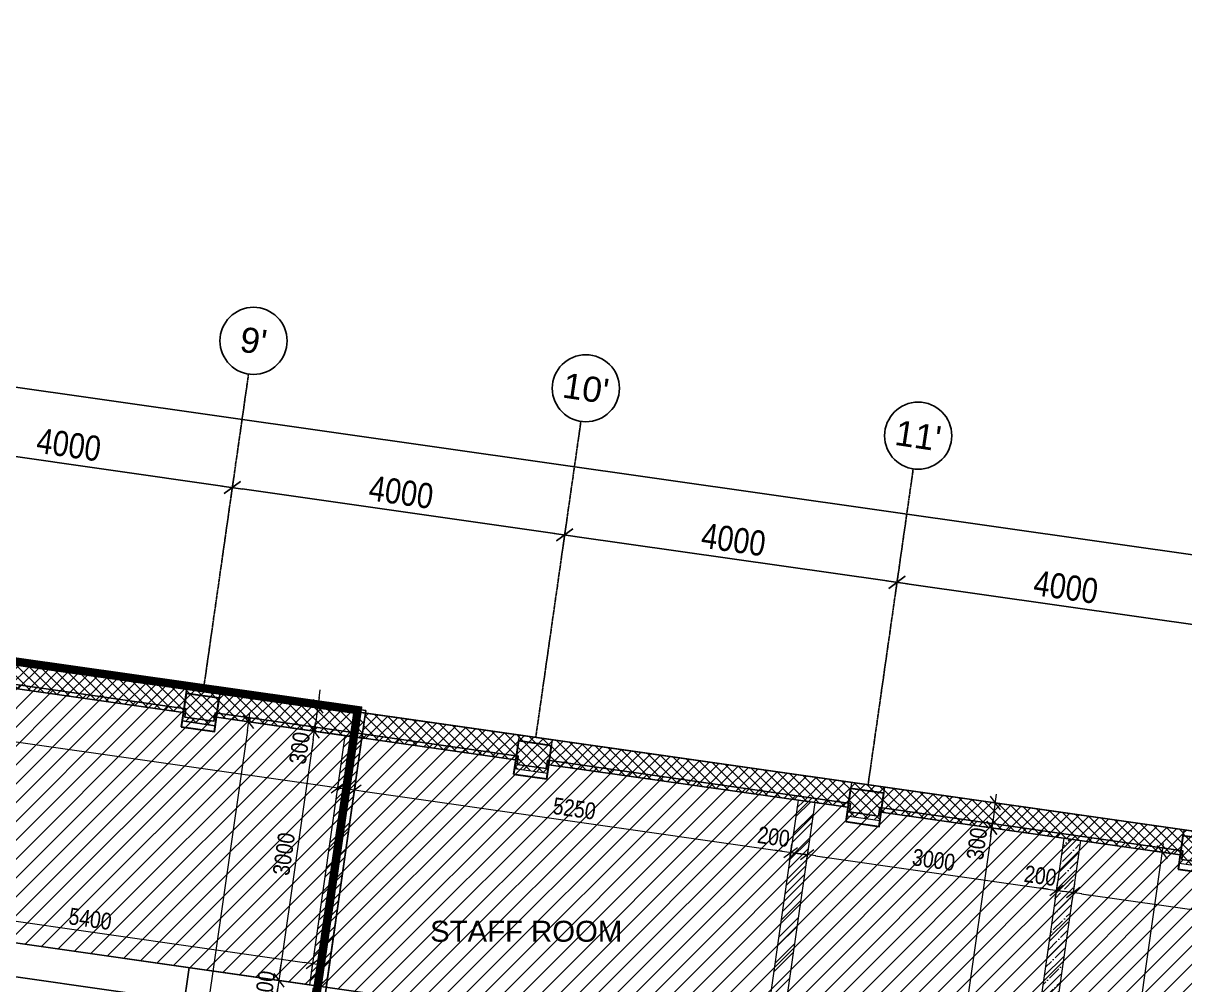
# Model space of a CAD drawing. Header units: inches. Extents: x 676944 to 1044153, y 326920 to 502369.
# Drawn here: x 732321 to 746161, y 393308 to 404771 of the extents above; entities that cross this region are included whole.
import ezdxf
from ezdxf.enums import TextEntityAlignment as Align

# ---------------------------------------------------------------- set-up
doc = ezdxf.new("R2010")
doc.units = ezdxf.units.IN
doc.header["$MEASUREMENT"] = 0
for name, pattern in [('CENTER', [50.8, 31.75, -6.35, 6.35, -6.35]), ('DASHED2', [9.525, 6.35, -3.175]), ('DOT2', [3.175, 0, -3.175])]:
    doc.linetypes.add(name, pattern=pattern)
for name, color, linetype, lineweight in [('A-BLOCK', 43, 'Continuous', 13), ('A-DIMENSION', 7, 'Continuous', 9), ('A-HATCH CONCRETE', 254, 'Continuous', 5), ('A-LEASING LINE', 7, 'DASHED2', 9), ('wall hatch', 252, 'Continuous', 0)]:
    doc.layers.add(name, color=color, linetype=linetype, lineweight=lineweight)
for name, color, linetype in [('Axis', 9, 'CENTER'), ('dim-axis', 15, 'Continuous'), ('S-BEAM', 2, 'Continuous'), ('S-COL', 210, 'Continuous'), ('S-COL-1', 7, 'Continuous'), ('S-HAT', 45, 'Continuous'), ('S-WALL', 1, 'Continuous')]:
    doc.layers.add(name, color=color, linetype=linetype)
doc.styles.add('ARIAL', font='ARIALN.TTF')
doc.styles.get("Standard").update_dxf_attribs({"font": 'arial.ttf'})
doc.styles.add('style1', font='arial.ttf')
doc.dimstyles.new('DIM-100', dxfattribs={"dimscale": 150, "dimtxt": 2, "dimasz": 1, "dimexe": 0.75, "dimexo": 1, "dimgap": 0.5, "dimtad": 1, "dimdec": 0, "dimzin": 11, "dimdsep": 46, "dimtxsty": 'ARIAL', "dimblk": 'R', "dimcen": 2.5, "dimdle": 1, "dimclrd": 256, "dimclre": 256, "dimclrt": 256, "dimazin": 0, "dimtfac": 1, "dimtdec": 0, "dimtix": 1, "dimtmove": 2, "dimatfit": 3, "dimldrblk": 'R', "dimtolj": 1, "dimtzin": 3, "dimlwd": -1, "dimlwe": 13, "dimarcsym": 0})
doc.dimstyles.get("Standard").update_dxf_attribs({"dimtxt": 0.18, "dimasz": 0.18, "dimexe": 0.18, "dimexo": 0.0625, "dimgap": 0.09, "dimtad": 0, "dimtih": 1, "dimtoh": 1, "dimdec": 4, "dimzin": 0, "dimdsep": 46, "dimtxsty": 'Standard', "dimcen": 0.09, "dimadec": 0, "dimazin": 0, "dimtfac": 1, "dimtdec": 4, "dimtofl": 0, "dimtmove": 0, "dimatfit": 3, "dimfxl": 1, "dimtolj": 1, "dimtzin": 0, "dimarcsym": 0})
pattern_1 = [(45, (190988.5, 110389.5), (-66.291261, 66.291261), []), (135, (190988.5, 110389.5), (-66.291261, -66.291261), [])]
pattern_2 = [(45, (500265.23, -209134.585), (-66.29126, 66.29126), []), (135, (500265.23, -209134.585), (-66.29126, -66.29126), [])]

# ---------------------------------------------------------------- blocks, each defined once
blk = doc.blocks.new('R')
for p, q in [((-1.05, 0), (1.05, 0)), ((0, -1.05), (0, 1.05))]:
    blk.add_line(p, q)
at = {"color": 4, "lineweight": 13}
blk.add_line((-0.71, -0.71), (0.71, 0.71), dxfattribs=at)
blk = doc.blocks.new('*D203')
at = {"layer": 'A-DIMENSION', "linetype": 'DOT2', "lineweight": 13, "transparency": 16777216}
for p, q in [((700976, 400805), (700946, 400594)), ((736089, 395793), (736058, 395582))]:
    blk.add_line(p, q, dxfattribs=at)
at = {"layer": 'A-DIMENSION', "transparency": 16777216}
blk.add_line((701056, 400654), (735970, 395670), dxfattribs=at)
at = {"layer": 'Defpoints', "color": 0, "transparency": 16777216}
for p in [(700990, 400904), (736103, 395892), (736069, 395656)]:
    blk.add_point(p, dxfattribs=at)
at = {"layer": 'A-DIMENSION', "transparency": 16777216, "xscale": 100, "yscale": 100, "zscale": 100}
for p, rotation in [((700957, 400668), 171.8770136125117), ((736069, 395656), 351.8770136125117)]:
    blk.add_blockref('R', p, dxfattribs=dict(at, rotation=rotation))
at = {"layer": 'A-DIMENSION', "transparency": 16777216, "insert": (718534, 398313), "char_height": 200, "attachment_point": 5, "rotation": 351.877, "style": 'ARIAL'}
blk.add_mtext('\\A1;35468', dxfattribs=at)
blk = doc.blocks.new('*D204')
at = {"layer": 'A-DIMENSION', "linetype": 'DOT2', "lineweight": 13, "transparency": 16777216}
for p, q in [((736062, 396291), (734932, 396453)), ((734477, 385204), (733347, 385366))]:
    blk.add_line(p, q, dxfattribs=at)
at = {"layer": 'A-DIMENSION', "transparency": 16777216}
blk.add_line((734992, 396343), (733435, 385454), dxfattribs=at)
at = {"layer": 'Defpoints', "color": 0, "transparency": 16777216}
for p in [(736161, 396277), (733421, 385355), (734576, 385190)]:
    blk.add_point(p, dxfattribs=at)
at = {"layer": 'A-DIMENSION', "transparency": 16777216, "xscale": 100, "yscale": 100, "zscale": 100}
for p, rotation in [((735007, 396442), 81.86145593293708), ((733421, 385355), 261.8614559329371)]:
    blk.add_blockref('R', p, dxfattribs=dict(at, rotation=rotation))
at = {"layer": 'A-DIMENSION', "transparency": 16777216, "insert": (734063, 390920), "char_height": 200, "attachment_point": 5, "rotation": 81.8615, "style": 'ARIAL'}
blk.add_mtext('\\A1;11200', dxfattribs=at)
blk = doc.blocks.new('*D160')
at = {"layer": 'A-DIMENSION', "transparency": 16777216}
for p, q in [((735846, 396726), (735860, 396825)), ((735832, 396627), (735790, 396330)), ((735776, 396231), (735762, 396132))]:
    blk.add_line(p, q, dxfattribs=at)
at = {"layer": 'A-DIMENSION', "linetype": 'DOT2', "lineweight": 13, "transparency": 16777216}
for p, q in [((735913, 396616), (735906, 396617)), ((735870, 396319), (735864, 396320))]:
    blk.add_line(p, q, dxfattribs=at)
at = {"layer": 'Defpoints', "color": 0, "transparency": 16777216}
for p in [(735814, 396630), (735771, 396333), (735790, 396330)]:
    blk.add_point(p, dxfattribs=at)
at = {"layer": 'A-DIMENSION', "transparency": 16777216, "xscale": 100, "yscale": 100, "zscale": 100}
for p, rotation in [((735832, 396627), 261.8773290500341), ((735790, 396330), 81.87732905003409)]:
    blk.add_blockref('R', p, dxfattribs=dict(at, rotation=rotation))
at = {"layer": 'A-DIMENSION', "transparency": 16777216, "insert": (735614, 396130), "char_height": 200, "attachment_point": 5, "rotation": 81.8773, "style": 'ARIAL'}
blk.add_mtext('\\A1;300', dxfattribs=at)
blk = doc.blocks.new('*D161')
at = {"layer": 'A-DIMENSION', "linetype": 'DOT2', "lineweight": 13, "transparency": 16777216}
for p, q in [((735870, 396319), (735864, 396320)), ((735635, 393322), (735292, 393371))]:
    blk.add_line(p, q, dxfattribs=at)
at = {"layer": 'A-DIMENSION', "transparency": 16777216}
blk.add_line((735776, 396231), (735380, 393459), dxfattribs=at)
at = {"layer": 'Defpoints', "color": 0, "transparency": 16777216}
for p in [(735771, 396333), (735366, 393360), (735734, 393308)]:
    blk.add_point(p, dxfattribs=at)
at = {"layer": 'A-DIMENSION', "transparency": 16777216, "xscale": 100, "yscale": 100, "zscale": 100}
for p, rotation in [((735790, 396330), 81.87732904774347), ((735366, 393360), 261.8773290477435)]:
    blk.add_blockref('R', p, dxfattribs=dict(at, rotation=rotation))
at = {"layer": 'A-DIMENSION', "transparency": 16777216, "insert": (735427, 394867), "char_height": 200, "attachment_point": 5, "rotation": 81.8773, "style": 'ARIAL'}
blk.add_mtext('\\A1;3000', dxfattribs=at)
blk = doc.blocks.new('*D162')
at = {"layer": 'A-DIMENSION', "transparency": 16777216}
for p, q in [((735380, 393459), (735394, 393558)), ((735366, 393360), (735338, 393162)), ((735324, 393063), (735309, 392964))]:
    blk.add_line(p, q, dxfattribs=at)
at = {"layer": 'A-DIMENSION', "linetype": 'DOT2', "lineweight": 13, "transparency": 16777216}
for p, q in [((735635, 393322), (735292, 393371)), ((735805, 393096), (735263, 393173))]:
    blk.add_line(p, q, dxfattribs=at)
at = {"layer": 'Defpoints', "color": 0, "transparency": 16777216}
for p in [(735734, 393308), (735338, 393162), (735904, 393081)]:
    blk.add_point(p, dxfattribs=at)
at = {"layer": 'A-DIMENSION', "transparency": 16777216, "xscale": 100, "yscale": 100, "zscale": 100}
for p, rotation in [((735366, 393360), 261.8773290477435), ((735338, 393162), 81.87732904774347)]:
    blk.add_blockref('R', p, dxfattribs=dict(at, rotation=rotation))
at = {"layer": 'A-DIMENSION', "transparency": 16777216, "insert": (735201, 393283), "char_height": 200, "attachment_point": 5, "rotation": 81.8773, "style": 'ARIAL'}
blk.add_mtext('\\A1;200', dxfattribs=at)
blk = doc.blocks.new('*D173')
at = {"layer": 'A-DIMENSION', "linetype": 'DOT2', "lineweight": 13, "transparency": 16777216}
for p, q in [((730403, 394169), (730435, 394398)), ((735755, 393455), (735781, 393635))]:
    blk.add_line(p, q, dxfattribs=at)
at = {"layer": 'A-DIMENSION', "transparency": 16777216}
blk.add_line((730524, 394310), (735672, 393575), dxfattribs=at)
at = {"layer": 'Defpoints', "color": 0, "transparency": 16777216}
for p in [(730389, 394070), (735771, 393561), (735741, 393356)]:
    blk.add_point(p, dxfattribs=at)
at = {"layer": 'A-DIMENSION', "transparency": 16777216, "xscale": 100, "yscale": 100, "zscale": 100}
for p, rotation in [((730425, 394324), 171.8773290511251), ((735771, 393561), 351.8773290511251)]:
    blk.add_blockref('R', p, dxfattribs=dict(at, rotation=rotation))
at = {"layer": 'A-DIMENSION', "transparency": 16777216, "insert": (733119, 394093), "char_height": 200, "attachment_point": 5, "rotation": 351.8773, "style": 'ARIAL'}
blk.add_mtext('\\A1;5400', dxfattribs=at)
blk = doc.blocks.new('*D459')
at = {"layer": 'A-DIMENSION', "color": 254, "transparency": 16777216}
blk.add_line((553910, 220651), (554892, 227531), dxfattribs=at)
at = {"layer": 'A-DIMENSION', "color": 254, "linetype": 'DOT2', "lineweight": 13, "transparency": 16777216}
for p, q in [((554945, 227624), (554831, 227641)), ((553935, 220546), (553821, 220562))]:
    blk.add_line(p, q, dxfattribs=at)
at = {"layer": 'Defpoints', "color": 0, "transparency": 16777216}
for p in [(554906, 227630), (555044, 227610), (554034, 220532)]:
    blk.add_point(p, dxfattribs=at)
at = {"layer": 'A-DIMENSION', "color": 254, "transparency": 16777216, "xscale": 100, "yscale": 100, "zscale": 100}
for p, rotation in [((554906, 227630), 81.87733040133662), ((553895, 220552), 261.8773304013366)]:
    blk.add_blockref('R', p, dxfattribs=dict(at, rotation=rotation))
at = {"layer": 'A-DIMENSION', "color": 254, "transparency": 16777216, "insert": (554139, 223579), "char_height": 200, "attachment_point": 5, "rotation": 81.8773, "style": 'ARIAL'}
blk.add_mtext('\\A1;7150', dxfattribs=at)
blk = doc.blocks.new('*D505')
at = {"layer": 'A-DIMENSION', "color": 254, "linetype": 'DOT2', "lineweight": 13, "transparency": 16777216}
for p, q in [((553917, 227670), (553832, 227073)), ((559044, 226938), (558959, 226342))]:
    blk.add_line(p, q, dxfattribs=at)
at = {"layer": 'A-DIMENSION', "color": 254, "transparency": 16777216}
blk.add_line((553941, 227134), (558871, 226430), dxfattribs=at)
at = {"layer": 'Defpoints', "color": 0, "transparency": 16777216}
for p in [(553931, 227769), (559059, 227037), (558970, 226416)]:
    blk.add_point(p, dxfattribs=at)
at = {"layer": 'A-DIMENSION', "color": 254, "transparency": 16777216, "xscale": 100, "yscale": 100, "zscale": 100}
for p, rotation in [((553842, 227148), 171.8770136120708), ((558970, 226416), 351.8770136120708)]:
    blk.add_blockref('R', p, dxfattribs=dict(at, rotation=rotation))
at = {"layer": 'A-DIMENSION', "color": 254, "transparency": 16777216, "insert": (556428, 226932), "char_height": 200, "attachment_point": 5, "rotation": 351.877, "style": 'ARIAL'}
blk.add_mtext('\\A1;5180', dxfattribs=at)
blk = doc.blocks.new('*D506')
at = {"layer": 'A-DIMENSION', "color": 254, "linetype": 'DOT2', "lineweight": 13, "transparency": 16777216}
for p, q in [((552847, 228227), (552842, 228228)), ((552805, 227930), (552799, 227931))]:
    blk.add_line(p, q, dxfattribs=at)
at = {"layer": 'A-DIMENSION', "color": 254, "transparency": 16777216}
blk.add_line((552902, 228118), (552888, 228019), dxfattribs=at)
at = {"layer": 'Defpoints', "color": 0, "transparency": 16777216}
for p in [(552946, 228213), (552874, 227920), (552904, 227916)]:
    blk.add_point(p, dxfattribs=at)
at = {"layer": 'A-DIMENSION', "color": 254, "transparency": 16777216, "xscale": 100, "yscale": 100, "zscale": 100}
for p, rotation in [((552916, 228217), 81.87732905003413), ((552874, 227920), 261.8773290500341)]:
    blk.add_blockref('R', p, dxfattribs=dict(at, rotation=rotation))
at = {"layer": 'A-DIMENSION', "color": 254, "transparency": 16777216, "insert": (552696, 227731), "char_height": 200, "attachment_point": 5, "rotation": 81.8773, "style": 'ARIAL'}
blk.add_mtext('\\A1;300', dxfattribs=at)
blk = doc.blocks.new('*D413')
at = {"layer": 'A-DIMENSION', "color": 254, "linetype": 'DOT2', "lineweight": 13, "transparency": 16777216}
for p, q in [((545282, 228391), (545289, 228444)), ((550479, 227644), (550466, 227554))]:
    blk.add_line(p, q, dxfattribs=at)
at = {"layer": 'A-DIMENSION', "color": 254, "transparency": 16777216}
blk.add_line((545378, 228356), (550377, 227642), dxfattribs=at)
at = {"layer": 'Defpoints', "color": 0, "transparency": 16777216}
for p in [(545267, 228292), (550493, 227743), (550476, 227628)]:
    blk.add_point(p, dxfattribs=at)
at = {"layer": 'A-DIMENSION', "color": 254, "transparency": 16777216, "xscale": 100, "yscale": 100, "zscale": 100}
for p, rotation in [((545279, 228370), 171.8770136120708), ((550476, 227628), 351.8770136120708)]:
    blk.add_blockref('R', p, dxfattribs=dict(at, rotation=rotation))
at = {"layer": 'A-DIMENSION', "color": 254, "transparency": 16777216, "insert": (547899, 228150), "char_height": 200, "attachment_point": 5, "rotation": 351.877, "style": 'ARIAL'}
blk.add_mtext('\\A1;5250', dxfattribs=at)
blk = doc.blocks.new('*D412')
at = {"layer": 'A-DIMENSION', "color": 254, "linetype": 'DOT2', "lineweight": 13, "transparency": 16777216}
for p, q in [((550674, 227595), (550685, 227674)), ((550479, 227644), (550466, 227554))]:
    blk.add_line(p, q, dxfattribs=at)
at = {"layer": 'A-DIMENSION', "color": 254, "transparency": 16777216}
for p, q in [((550377, 227642), (550278, 227656)), ((550476, 227628), (550674, 227600)), ((550773, 227586), (550872, 227572))]:
    blk.add_line(p, q, dxfattribs=at)
at = {"layer": 'Defpoints', "color": 0, "transparency": 16777216}
for p in [(550493, 227743), (550674, 227600), (550659, 227496)]:
    blk.add_point(p, dxfattribs=at)
at = {"layer": 'A-DIMENSION', "color": 254, "transparency": 16777216, "xscale": 100, "yscale": 100, "zscale": 100}
for p, rotation in [((550476, 227628), 351.8770136120708), ((550674, 227600), 171.8770136120708)]:
    blk.add_blockref('R', p, dxfattribs=dict(at, rotation=rotation))
at = {"layer": 'A-DIMENSION', "color": 254, "transparency": 16777216, "insert": (550274, 227813), "char_height": 200, "attachment_point": 5, "rotation": 351.877, "style": 'ARIAL'}
blk.add_mtext('\\A1;200', dxfattribs=at)
blk = doc.blocks.new('*D406')
at = {"layer": 'A-DIMENSION', "color": 254, "transparency": 16777216}
blk.add_line((552860, 227821), (551878, 220941), dxfattribs=at)
at = {"layer": 'A-DIMENSION', "color": 254, "linetype": 'DOT2', "lineweight": 13, "transparency": 16777216}
for p, q in [((552805, 227930), (552799, 227931)), ((551903, 220836), (551789, 220852))]:
    blk.add_line(p, q, dxfattribs=at)
at = {"layer": 'Defpoints', "color": 0, "transparency": 16777216}
for p in [(552904, 227916), (551863, 220842), (552002, 220822)]:
    blk.add_point(p, dxfattribs=at)
at = {"layer": 'A-DIMENSION', "color": 254, "transparency": 16777216, "xscale": 100, "yscale": 100, "zscale": 100}
for p, rotation in [((552874, 227920), 81.87732904779614), ((551863, 220842), 261.8773290477961)]:
    blk.add_blockref('R', p, dxfattribs=dict(at, rotation=rotation))
at = {"layer": 'A-DIMENSION', "color": 254, "transparency": 16777216, "insert": (552204, 224683), "char_height": 200, "attachment_point": 5, "rotation": 81.8773, "style": 'ARIAL'}
blk.add_mtext('\\A1;7150', dxfattribs=at)
blk = doc.blocks.new('*D405')
at = {"layer": 'A-DIMENSION', "color": 254, "linetype": 'DOT2', "lineweight": 13, "transparency": 16777216}
for p, q in [((550674, 227595), (550685, 227674)), ((553623, 227029), (553655, 227250))]:
    blk.add_line(p, q, dxfattribs=at)
at = {"layer": 'A-DIMENSION', "color": 254, "transparency": 16777216}
blk.add_line((550773, 227586), (553545, 227190), dxfattribs=at)
at = {"layer": 'Defpoints', "color": 0, "transparency": 16777216}
for p in [(550659, 227496), (553644, 227176), (553609, 226930)]:
    blk.add_point(p, dxfattribs=at)
at = {"layer": 'A-DIMENSION', "color": 254, "transparency": 16777216, "xscale": 100, "yscale": 100, "zscale": 100}
for p, rotation in [((550674, 227600), 171.8770136120708), ((553644, 227176), 351.8770136120708)]:
    blk.add_blockref('R', p, dxfattribs=dict(at, rotation=rotation))
at = {"layer": 'A-DIMENSION', "color": 254, "transparency": 16777216, "insert": (552181, 227538), "char_height": 200, "attachment_point": 5, "rotation": 351.877, "style": 'ARIAL'}
blk.add_mtext('\\A1;3000', dxfattribs=at)
blk = doc.blocks.new('*D404')
at = {"layer": 'A-DIMENSION', "color": 254, "transparency": 16777216}
for p, q in [((553545, 227190), (553446, 227204)), ((553644, 227176), (553842, 227148)), ((553941, 227134), (554040, 227119))]:
    blk.add_line(p, q, dxfattribs=at)
at = {"layer": 'A-DIMENSION', "color": 254, "linetype": 'DOT2', "lineweight": 13, "transparency": 16777216}
for p, q in [((553623, 227029), (553655, 227250)), ((553821, 227001), (553853, 227222))]:
    blk.add_line(p, q, dxfattribs=at)
at = {"layer": 'Defpoints', "color": 0, "transparency": 16777216}
for p in [(553842, 227148), (553609, 226930), (553807, 226902)]:
    blk.add_point(p, dxfattribs=at)
at = {"layer": 'A-DIMENSION', "color": 254, "transparency": 16777216, "xscale": 100, "yscale": 100, "zscale": 100}
for p, rotation in [((553644, 227176), 351.8770136120708), ((553842, 227148), 171.8770136120708)]:
    blk.add_blockref('R', p, dxfattribs=dict(at, rotation=rotation))
at = {"layer": 'A-DIMENSION', "color": 254, "transparency": 16777216, "insert": (553451, 227349), "char_height": 200, "attachment_point": 5, "rotation": 351.877, "style": 'ARIAL'}
blk.add_mtext('\\A1;200', dxfattribs=at)
blk = doc.blocks.new('*D351')
at = {"layer": 'Defpoints', "color": 0, "transparency": 16777216}
for p in [(204286, 449920), (254360, 446044), (253905, 442849)]:
    blk.add_point(p, dxfattribs=at)
at = {"layer": 'dim-axis', "linetype": 'DOT2', "lineweight": 13, "transparency": 16777216}
for p, q in [((204308, 450069), (204758, 453227)), ((253926, 442997), (254376, 446155))]:
    blk.add_line(p, q, dxfattribs=at)
at = {"layer": 'dim-axis', "transparency": 16777216}
blk.add_line((204861, 453098), (254241, 446061), dxfattribs=at)
at = {"layer": 'dim-axis', "transparency": 16777216, "xscale": 120, "yscale": 120, "zscale": 120}
for p, rotation in [((204742, 453115), 171.8890881608404), ((254360, 446044), 351.8890881608405)]:
    blk.add_blockref('R', p, dxfattribs=dict(at, rotation=rotation))
at = {"layer": 'dim-axis', "transparency": 16777216, "insert": (229583, 449805), "char_height": 300, "attachment_point": 5, "rotation": 351.8891, "style": 'ARIAL'}
blk.add_mtext('\\A1;50119', dxfattribs=at)
blk = doc.blocks.new('*D148')
at = {"layer": 'Defpoints', "color": 0, "transparency": 16777216}
for p in [(234137, 449481), (238097, 448915), (237904, 447563)]:
    blk.add_point(p, dxfattribs=at)
at = {"layer": 'dim-axis', "linetype": 'DOT2', "lineweight": 13, "transparency": 16777216}
for p, q in [((234116, 449332), (233928, 448017)), ((238076, 448767), (237888, 447452))]:
    blk.add_line(p, q, dxfattribs=at)
at = {"layer": 'dim-axis', "transparency": 16777216}
blk.add_line((234063, 448111), (237785, 447580), dxfattribs=at)
at = {"layer": 'dim-axis', "transparency": 16777216, "xscale": 120, "yscale": 120, "zscale": 120}
for p, rotation in [((233944, 448128), 171.873611255054), ((237904, 447563), 351.8736112550541)]:
    blk.add_blockref('R', p, dxfattribs=dict(at, rotation=rotation))
at = {"layer": 'dim-axis', "transparency": 16777216, "insert": (235956, 448072), "char_height": 300, "attachment_point": 5, "rotation": 351.8736, "style": 'ARIAL'}
blk.add_mtext('\\A1;4000', dxfattribs=at)
blk = doc.blocks.new('*D149')
at = {"layer": 'Defpoints', "color": 0, "transparency": 16777216}
for p in [(238097, 448915), (242057, 448350), (241864, 446998)]:
    blk.add_point(p, dxfattribs=at)
at = {"layer": 'dim-axis', "linetype": 'DOT2', "lineweight": 13, "transparency": 16777216}
for p, q in [((238076, 448767), (237888, 447452)), ((242036, 448202), (241848, 446886))]:
    blk.add_line(p, q, dxfattribs=at)
at = {"layer": 'dim-axis', "transparency": 16777216}
blk.add_line((238023, 447546), (241745, 447015), dxfattribs=at)
at = {"layer": 'dim-axis', "transparency": 16777216, "xscale": 120, "yscale": 120, "zscale": 120}
for p, rotation in [((237904, 447563), 171.873611255054), ((241864, 446998), 351.8736112550541)]:
    blk.add_blockref('R', p, dxfattribs=dict(at, rotation=rotation))
at = {"layer": 'dim-axis', "transparency": 16777216, "insert": (239916, 447506), "char_height": 300, "attachment_point": 5, "rotation": 351.8736, "style": 'ARIAL'}
blk.add_mtext('\\A1;4000', dxfattribs=at)
blk = doc.blocks.new('*D150')
at = {"layer": 'Defpoints', "color": 0, "transparency": 16777216}
for p in [(242057, 448350), (246017, 447785), (245824, 446432)]:
    blk.add_point(p, dxfattribs=at)
at = {"layer": 'dim-axis', "linetype": 'DOT2', "lineweight": 13, "transparency": 16777216}
for p, q in [((242036, 448202), (241848, 446886)), ((245996, 447636), (245808, 446321))]:
    blk.add_line(p, q, dxfattribs=at)
at = {"layer": 'dim-axis', "transparency": 16777216}
blk.add_line((241983, 446981), (245705, 446449), dxfattribs=at)
at = {"layer": 'dim-axis', "transparency": 16777216, "xscale": 120, "yscale": 120, "zscale": 120}
for p, rotation in [((241864, 446998), 171.873611255054), ((245824, 446432), 351.8736112550541)]:
    blk.add_blockref('R', p, dxfattribs=dict(at, rotation=rotation))
at = {"layer": 'dim-axis', "transparency": 16777216, "insert": (243876, 446941), "char_height": 300, "attachment_point": 5, "rotation": 351.8736, "style": 'ARIAL'}
blk.add_mtext('\\A1;4000', dxfattribs=at)
blk = doc.blocks.new('*D151')
at = {"layer": 'Defpoints', "color": 0, "transparency": 16777216}
for p in [(246017, 447785), (249977, 447219), (249783, 445867)]:
    blk.add_point(p, dxfattribs=at)
at = {"layer": 'dim-axis', "linetype": 'DOT2', "lineweight": 13, "transparency": 16777216}
for p, q in [((245996, 447636), (245808, 446321)), ((249955, 447071), (249768, 445755))]:
    blk.add_line(p, q, dxfattribs=at)
at = {"layer": 'dim-axis', "transparency": 16777216}
blk.add_line((245942, 446415), (249665, 445884), dxfattribs=at)
at = {"layer": 'dim-axis', "transparency": 16777216, "xscale": 120, "yscale": 120, "zscale": 120}
for p, rotation in [((245824, 446432), 171.873611255054), ((249783, 445867), 351.8736112550541)]:
    blk.add_blockref('R', p, dxfattribs=dict(at, rotation=rotation))
at = {"layer": 'dim-axis', "transparency": 16777216, "insert": (247836, 446375), "char_height": 300, "attachment_point": 5, "rotation": 351.8736, "style": 'ARIAL'}
blk.add_mtext('\\A1;4000', dxfattribs=at)
blk = doc.blocks.new('CEILING PLAN')
at = {"layer": 'S-HAT'}
h = blk.add_hatch(dxfattribs=at)
h.set_pattern_fill('ANSI31', color=254, scale=50, style=0)
h.set_pattern_definition([(45, (393264, 521461.99), (-112.2532, 112.2532), [])])
h.paths.add_polyline_path([(390318, 485183), (390298, 485040), (390318, 485183), (390195, 484461), (390318, 485183), (389288, 485330), (389175, 483608), (389225, 483596), (394317, 482869), (394317, 482870), (394960, 482778), (424090, 478620), (424090, 478620), (424288, 478592), (426169, 478324), (426169, 478324), (426812, 478232), (426812, 478231), (432656, 477397), (432656, 477398), (433200, 477320), (438161, 476612), (438180, 476910), (438280, 476903), (438456, 479651), (434841, 480167), (434827, 480066), (434480, 480116), (434495, 480216), (430881, 480732), (430867, 480632), (430521, 480681), (430535, 480781), (426922, 481297), (426907, 481197), (426561, 481246), (426575, 481347), (422962, 481862), (422947, 481762), (422601, 481812), (422615, 481912), (419002, 482428), (418988, 482327), (418641, 482377), (418655, 482477), (415042, 482993), (415028, 482892), (414681, 482942), (414696, 483042), (411082, 483558), (411068, 483458), (410722, 483507), (410736, 483607), (407123, 484123), (407108, 484023), (406762, 484072), (406776, 484172), (403163, 484688), (403148, 484588), (402802, 484638), (402816, 484738), (399203, 485253), (399189, 485154), (398842, 485203), (398856, 485303), (395243, 485819), (395229, 485719), (394882, 485769), (394896, 485868), (391301, 486331), (391287, 486232), (390891, 486288), (390905, 486387), (390472, 486373), (390384, 485646)])
at = {"layer": 'S-BEAM', "color": 254, "linetype": 'ByBlock'}
for p, q in [((389213, 483598), (438260, 476597)), ((418663, 478990), (424033, 478224)), ((422654, 478825), (422167, 475410))]:
    blk.add_line(p, q, dxfattribs=at)
at = {"layer": 'S-COL-1', "color": 254, "lineweight": 30}
for points in [[(422559, 481696), (422955, 481640), (423012, 482036), (422616, 482092)], [(426519, 481131), (426915, 481074), (426972, 481470), (426576, 481527)], [(430479, 480566), (430875, 480509), (430931, 480905), (430535, 480962)], [(434439, 480000), (434835, 479944), (434891, 480340), (434495, 480396)]]:
    blk.add_lwpolyline(points, close=True, dxfattribs=at)
at = {"layer": 'S-HAT', "color": 254}
for points in [[(394960, 482778), (424090, 478620)], [(438280, 476903), (438456, 479651), (434841, 480167), (434827, 480066), (434480, 480116), (434495, 480216), (430881, 480732), (430867, 480632), (430521, 480681), (430535, 480781), (426922, 481297), (426907, 481197), (426561, 481246), (426575, 481347), (422962, 481862), (422947, 481762), (422601, 481812), (422615, 481912), (419002, 482428)]]:
    blk.add_lwpolyline(points, dxfattribs=at)
at = {"layer": 'S-WALL', "color": 254}
blk.add_lwpolyline([(436928, 451923), (386799, 451923), (389094, 486949), (438720, 479866)], close=True, dxfattribs=at)
for points in [[(419020, 482374), (422583, 481866)], [(422979, 481809), (426543, 481301)], [(426939, 481244), (430503, 480736)], [(430899, 480679), (434463, 480170)]]:
    blk.add_lwpolyline(points, dxfattribs=at)
blk = doc.blocks.new('SDFGBS')
at = {"layer": 'A-DIMENSION'}
h = blk.add_hatch(dxfattribs=at)
h.set_pattern_fill('ANSI37', color=254, scale=750)
h.set_pattern_definition(pattern_2)
h.paths.add_polyline_path([(547184.4, 228629.6), (547580.4, 228573.1), (547636.9, 228969.1), (547240.9, 229025.6)])
h = blk.add_hatch(dxfattribs=at)
h.set_pattern_fill('ANSI37', color=254, scale=750)
h.set_pattern_definition([(45, (500265.86, -209134.585), (-66.29126, 66.29126), []), (135, (500265.86, -209134.585), (-66.29126, -66.29126), [])])
h.paths.add_polyline_path([(551144.9, 228064.3), (551540.9, 228007.8), (551597.4, 228403.8), (551201.4, 228460.3)])
h = blk.add_hatch(dxfattribs=at)
h.set_pattern_fill('ANSI32', color=254, scale=500)
h.set_pattern_definition([(45, (500265.86, -209134.59), (-132.58252, 132.58252), []), (45, (500354.24, -209134.59), (-132.58252, 132.58252), [])])
h.paths.add_polyline_path([(548239.6, 221157), (549823.5, 220931), (549851.8, 221129), (549752.8, 221143.1), (550763, 228221.3), (550565, 228249.5), (549554.8, 221171.4), (548267.8, 221355), (548267.8, 221355)])
h.paths.add_polyline_path([(546952.6, 221340.7), (547051.6, 221326.6), (547078.5, 221524.8), (546980.9, 221539.4)])
h = blk.add_hatch(dxfattribs=at)
h.set_pattern_fill('ANSI35', color=254, scale=500)
h.set_pattern_definition([(45, (552314.21, 217329.53), (-88.3883, 88.3883), []), (45, (552402.6, 217329.53), (-88.3883, 88.3883), [156.25, -31.25, 0, -31.25])])
edge = h.paths.add_edge_path(flags=17)
edge.add_line((553946.3, 227821), (553748.4, 227849.3))
edge.add_line((553748.4, 227849.3), (552636.7, 220060.7))
edge.add_line((552636.7, 220060.7), (552850.2, 220030.2))
edge.add_line((552850.2, 220030.2), (553946.3, 227821))
edge.add_line((553946.3, 227821), (553748.4, 227849.3))
h.paths.add_polyline_path([(553946.3, 227821), (553748.4, 227849.3), (552636.7, 220060.7), (552850.2, 220030.2)], flags=17)
h.paths.add_polyline_path([(552122.2, 216511.9), (552150.4, 216709.9), (548158.7, 217279.6), (548158.7, 217118.1), (548158.7, 217081.1), (548158.7, 206352.4), (548358.7, 206352.4), (548358.7, 217049)])
h.paths.add_polyline_path([(552440.3, 217325.1), (552242.3, 217353.3), (552206.9, 217105.8), (552404.9, 217077.6)])
h.paths.add_polyline_path([(548158.7, 205052.4), (548358.7, 205055.3), (548358.7, 205152.4), (548158.7, 205152.4)])
h = blk.add_hatch(dxfattribs=at)
h.set_pattern_fill('ANSI37', color=254, scale=750)
h.set_pattern_definition(pattern_2)
h.paths.add_polyline_path([(555104.1, 227499), (555500.1, 227442.5), (555556.6, 227838.5), (555160.6, 227895)])
h = blk.add_hatch(dxfattribs=at)
h.set_pattern_fill('ANSI35', color=254, scale=500)
h.set_pattern_definition([(45, (500265.86, -209134.59), (-88.388348, 88.388348), []), (45, (500354.24, -209134.59), (-88.388348, 88.388348), [156.25, -31.25, 0, -31.25])])
edge = h.paths.add_edge_path()
edge.add_line((553930.9, 227769.1), (553732.9, 227797.4))
edge.add_line((553732.9, 227797.4), (552610.4, 219927))
edge.add_line((552610.4, 219927), (552807.5, 219899))
edge.add_line((552807.5, 219899), (553922.7, 227770.3))
edge.add_line((553922.7, 227770.3), (553735.7, 227797))
h.paths.add_polyline_path([(553429.3, 224254.8), (553231.3, 224283.1), (553309, 224827.6), (553507, 224799.3)], flags=17)
at = {"color": 254, "linetype": 'Continuous', "ltscale": 100}
blk.add_lwpolyline([(548358.7, 199352.4), (548358.7, 205055.3), (548158.7, 205052.4), (546609.2, 205052.4), (546609.2, 211052.4), (542748.5, 211052.4), (542748.5, 217853.6), (543751.9, 217706.5), (543785.2, 217903.8), (544329.2, 221715.1), (545372.1, 229020.7), (545414.4, 229317.7), (509749.2, 234378), (508982.7, 222668.9), (530759.5, 219560.9), (530757.7, 213002.3), (529859.4, 213002.3), (529859.4, 212802.4), (529859.4, 209552.4), (521809.4, 209552.4), (521809.4, 209352.4), (521809.4, 199352.4), (548358.7, 199352.4)], dxfattribs=at)
at = {"layer": 'A-DIMENSION', "color": 254}
for p, q in [((545381.7, 229088.4), (545560.1, 229266.9)), ((545403.7, 229243.1), (545444.1, 229283.4)), ((545718.5, 228941.2), (545405.4, 229254.4)), ((545411, 228985.1), (545676.2, 229250.3)), ((545873.1, 228919.2), (545519.6, 229272.7)), ((545527, 228968.6), (545792.2, 229233.8)), ((545643, 228952), (545908.2, 229217.2)), ((546027.8, 228897.1), (545674.3, 229250.6)), ((545759, 228935.5), (546024.2, 229200.6)), ((546182.5, 228875), (545829, 229228.5)), ((546337.1, 228853), (545983.6, 229206.4)), ((545563.8, 228963.3), (545388.8, 229138.3)), ((545875.1, 228918.9), (546140.3, 229184.1)), ((545991.1, 228902.3), (546256.3, 229167.5)), ((546107.1, 228885.8), (546372.3, 229151)), ((546491.8, 228830.9), (546138.3, 229184.4)), ((546223.1, 228869.2), (546488.3, 229134.4)), ((546646.4, 228808.8), (546292.9, 229162.3)), ((546339.2, 228852.7), (546604.4, 229117.8)), ((546801.1, 228786.7), (546447.6, 229140.2)), ((546455.2, 228836.1), (546720.4, 229101.3)), ((546571.2, 228819.5), (546836.4, 229084.7)), ((546955.7, 228764.7), (546602.2, 229118.2)), ((546687.2, 228803), (546952.4, 229068.2)), ((547110.4, 228742.6), (546756.9, 229096.1)), ((546803.3, 228786.4), (547068.4, 229051.6)), ((547206.4, 228779.2), (546911.5, 229074)), ((547222.9, 228895.2), (547066.2, 229051.9)), ((545409.2, 228985.4), (545372.3, 229022.3)), ((546919.3, 228769.9), (547184.5, 229035.1)), ((547035.3, 228753.3), (547230.5, 228948.5)), ((547239.5, 229011.2), (547220.9, 229029.9)), ((547299.3, 229017.3), (547300.5, 229018.5)), ((547377.1, 229006.2), (547375.5, 229007.8)), ((547415.3, 229000.8), (547416.5, 229001.9)), ((547531.7, 228984.2), (547530.2, 228985.7)), ((547531.4, 228984.2), (547532.5, 228985.4)), ((547613.6, 228801.2), (547764.6, 228952.3)), ((547615.4, 228670.5), (547880.6, 228935.7)), ((547635.6, 228955.9), (547648.6, 228968.8)), ((548038.3, 228610.1), (547684.8, 228963.6)), ((547731.4, 228653.9), (547996.6, 228919.1)), ((548193, 228588.1), (547839.5, 228941.6)), ((548347.6, 228566), (547994.1, 228919.5)), ((547151.3, 228736.7), (547208.5, 228793.9)), ((547883.7, 228632.2), (547626.2, 228889.7)), ((547847.5, 228637.4), (548112.7, 228902.6)), ((547963.5, 228620.8), (548228.7, 228886)), ((548079.5, 228604.3), (548344.7, 228869.5)), ((548502.3, 228543.9), (548148.8, 228897.4)), ((548195.5, 228587.7), (548460.7, 228852.9)), ((548656.9, 228521.9), (548303.5, 228875.3)), ((548311.6, 228571.1), (548576.7, 228836.3)), ((548427.6, 228554.6), (548692.8, 228819.8)), ((548811.6, 228499.8), (548458.1, 228853.3)), ((548543.6, 228538), (548808.8, 228803.2)), ((548966.3, 228477.7), (548612.8, 228831.2)), ((548659.6, 228521.5), (548924.8, 228786.7)), ((549120.9, 228455.6), (548767.4, 228809.1)), ((549275.6, 228433.6), (548922.1, 228787.1)), ((547729, 228654.3), (547609.6, 228773.7)), ((548775.7, 228504.9), (549040.8, 228770.1)), ((548891.7, 228488.4), (549156.9, 228753.5)), ((549007.7, 228471.8), (549272.9, 228737)), ((549430.2, 228411.5), (549076.7, 228765)), ((549123.7, 228455.2), (549388.9, 228720.4)), ((549584.9, 228389.4), (549231.4, 228742.9)), ((549239.7, 228438.7), (549504.9, 228703.9)), ((549355.8, 228422.1), (549621, 228687.3)), ((549739.5, 228367.3), (549386, 228720.8)), ((549471.8, 228405.6), (549737, 228670.7)), ((549894.2, 228345.3), (549540.7, 228698.8)), ((549587.8, 228389), (549853, 228654.2)), ((550048.8, 228323.2), (549695.4, 228676.7)), ((549703.8, 228372.4), (549969, 228637.6)), ((550203.5, 228301.1), (549850, 228654.6)), ((549819.9, 228355.9), (550085.1, 228621.1)), ((549935.9, 228339.3), (550201.1, 228604.5)), ((550358.2, 228279), (550004.7, 228632.5)), ((550051.9, 228322.8), (550317.1, 228587.9)), ((550512.8, 228257), (550159.3, 228610.5)), ((550167.9, 228306.2), (550433.1, 228571.4)), ((550284, 228289.6), (550549.1, 228554.8)), ((550667.5, 228234.9), (550314, 228588.4)), ((550400, 228273.1), (550665.2, 228538.3)), ((550822.1, 228212.8), (550468.6, 228566.3)), ((550516, 228256.5), (550781.2, 228521.7)), ((550976.8, 228190.8), (550623.3, 228544.2)), ((550632, 228240), (550897.2, 228505.2)), ((551131.4, 228168.7), (550777.9, 228522.2)), ((551172.8, 228259.9), (550932.6, 228500.1)), ((550748, 228223.4), (551013.2, 228488.6)), ((550864.1, 228206.8), (551129.3, 228472)), ((550980.1, 228190.3), (551193.3, 228403.5)), ((551189.4, 228375.9), (551087.3, 228478)), ((551243.6, 228454.3), (551241.9, 228456)), ((551244, 228454.2), (551245.3, 228455.5)), ((551360, 228437.7), (551361.3, 228438.9)), ((551398.2, 228432.2), (551396.6, 228433.9)), ((551476.1, 228421.1), (551477.3, 228422.4)), ((551552.9, 228410.1), (551551.2, 228411.8)), ((551560.2, 228107.5), (551825.4, 228372.7)), ((551576.3, 228256.2), (551709.4, 228389.2)), ((551592.1, 228404.5), (551593.4, 228405.8)), ((551904.7, 228058.3), (551592.6, 228370.4)), ((552059.4, 228036.2), (551705.9, 228389.7)), ((552214, 228014.2), (551860.5, 228367.7)), ((550565, 228249.5), (549554.8, 221171.4)), ((550763, 228221.3), (549752.8, 221143.1)), ((551096.1, 228173.7), (551171.2, 228248.8)), ((551750.1, 228080.4), (551576.1, 228254.4)), ((551676.2, 228090.9), (551941.4, 228356.1)), ((551792.3, 228074.4), (552057.4, 228339.6)), ((551908.3, 228057.8), (552173.5, 228323)), ((552368.7, 227992.1), (552015.2, 228345.6)), ((552024.3, 228041.2), (552289.5, 228306.4)), ((552140.3, 228024.7), (552405.5, 228289.9)), ((552523.3, 227970), (552169.8, 228323.5)), ((552256.3, 228008.1), (552521.5, 228273.3)), ((552678, 227947.9), (552324.5, 228301.4)), ((552372.4, 227991.6), (552637.6, 228256.8)), ((552832.6, 227925.9), (552479.2, 228279.4)), ((552488.4, 227975), (552753.6, 228240.2)), ((552604.4, 227958.5), (552869.6, 228223.6)), ((552987.3, 227903.8), (552633.8, 228257.3)), ((553142, 227881.7), (552788.5, 228235.2)), ((551595.4, 228102.5), (551559.5, 228138.4)), ((552720.4, 227941.9), (552985.6, 228207.1)), ((552836.5, 227925.3), (553101.7, 228190.5)), ((553296.6, 227859.7), (552943.1, 228213.1)), ((552952.5, 227908.8), (553217.7, 228174)), ((553068.5, 227892.2), (553333.7, 228157.4)), ((553451.3, 227837.6), (553097.8, 228191.1)), ((553184.5, 227875.7), (553449.7, 228140.8)), ((553605.9, 227815.5), (553252.4, 228169)), ((553300.6, 227859.1), (553565.7, 228124.3)), ((553760.6, 227793.4), (553407.1, 228146.9)), ((553416.6, 227842.5), (553681.8, 228107.7)), ((553532.6, 227826), (553797.8, 228091.2)), ((553915.2, 227771.4), (553561.7, 228124.9)), ((554069.9, 227749.3), (553716.4, 228102.8)), ((553648.6, 227809.4), (553913.8, 228074.6)), ((553764.6, 227792.9), (554029.8, 228058)), ((554224.5, 227727.2), (553871.1, 228080.7)), ((553880.7, 227776.3), (554145.9, 228041.5)), ((553996.7, 227759.7), (554261.9, 228024.9)), ((554379.2, 227705.1), (554025.7, 228058.6)), ((554112.7, 227743.2), (554377.9, 228008.4)), ((554533.9, 227683.1), (554180.4, 228036.6)), ((554228.7, 227726.6), (554493.9, 227991.8)), ((554688.5, 227661), (554335, 228014.5)), ((554344.8, 227710.1), (554610, 227975.3)), ((554460.8, 227693.5), (554726, 227958.7)), ((554843.2, 227638.9), (554489.7, 227992.4)), ((554997.8, 227616.9), (554644.3, 227970.3)), ((555122.7, 227624.6), (554799, 227948.3)), ((554576.8, 227676.9), (554842, 227942.1)), ((554692.8, 227660.4), (554958, 227925.6)), ((554808.9, 227643.8), (555074, 227909)), ((554924.9, 227627.3), (555156, 227858.4)), ((555139.2, 227740.6), (554953.6, 227926.2)), ((555155.8, 227856.7), (555108.3, 227904.1)), ((553732.9, 227797.4), (552722.7, 220719.2)), ((553930.9, 227769.1), (553507, 224799.3)), ((555040.9, 227610.7), (555134, 227703.8))]:
    blk.add_line(p, q, dxfattribs=at)
for points in [[(544943.8, 226021.5), (545367.9, 228991.3)], [(547199.3, 228729.9), (545367.9, 228991.3)], [(551159.2, 228164.7), (547595.3, 228673.4)], [(555119.1, 227599.5), (551555.2, 228108.2)]]:
    blk.add_lwpolyline(points, dxfattribs=at)
for points in [[(547184.4, 228629.6), (547580.4, 228573.1), (547636.9, 228969.1), (547240.9, 229025.6)], [(551144.9, 228064.3), (551540.9, 228007.8), (551597.4, 228403.8), (551201.4, 228460.3)], [(555104.1, 227499), (555500.1, 227442.5), (555556.6, 227838.5), (555160.6, 227895)]]:
    blk.add_lwpolyline(points, close=True, dxfattribs=at)
at = {"layer": 'S-WALL', "color": 254}
blk.add_lwpolyline([(509749.2, 234378), (509749.2, 234378), (507454.1, 199352.4), (557584.1, 199352.4), (559375.7, 227295.1), (545410.2, 229288.3)], dxfattribs=at)
at = {"layer": 'A-DIMENSION', "color": 254, "style": 'style1'}
blk.add_text('STAFF ROOM', height=250, dxfattribs=at).set_placement((546180.7, 226562.8))
at = {"layer": 'A-DIMENSION', "color": 254}
for base, p1, p2, picture, middle in [((550476.3, 227628.1), (545267.4, 228292.3), (550492.7, 227743.1), '*D413', (547898.9, 228149.6)), ((553644.2, 227175.9), (550659.5, 227495.9), (553609.1, 226930.2), '*D405', (552180.7, 227538.5)), ((558969.9, 226415.8), (553930.9, 227769.1), (559058.6, 227037.3), '*D505', (556427.5, 226932.3))]:
    dim = blk.add_linear_dim(base=base, p1=p1, p2=p2, angle=171.87701, dimstyle='Standard', override={"dimscale": 100, "dimtxt": 2, "dimasz": 1, "dimexe": 0.75, "dimexo": 1, "dimgap": 0.5, "dimtad": 1, "dimtih": 0, "dimtoh": 0, "dimdec": 0, "dimzin": 3, "dimtxsty": 'ARIAL', "dimblk": 'R', "dimcen": 2.5, "dimdle": 1, "dimclrd": 254, "dimclre": 254, "dimclrt": 254, "dimadec": 2, "dimtdec": 0, "dimtix": 1, "dimtofl": 1, "dimtmove": 2, "dimldrblk": 'R', "dimfxl": 2.5, "dimtzin": 3, "dimlwd": 65535, "dimlwe": 13}, dxfattribs=at)
    dim.commit()
    dim.dimension.update_dxf_attribs({"geometry": picture, "text_midpoint": middle})
for base, p1, p2, angle, picture, middle, dimtype in [((552873.6, 227920), (552946.4, 228212.7), (552904, 227915.7), 261.87733, '*D506', (552696.1, 227731.4), 161), ((550674.3, 227599.8), (550492.7, 227743.1), (550659.5, 227495.9), 171.87701, '*D412', (550274.1, 227812.7), 128), ((551863.4, 220841.9), (552904, 227915.7), (552001.8, 220822.1), 81.87733, '*D406', (552203.9, 224682.7), 128), ((554905.6, 227630), (554033.8, 220532.1), (555044, 227610.3), 81.87733, '*D459', (554139.3, 223579.5), 161), ((553842.2, 227147.7), (553609.1, 226930.2), (553807.1, 226902), 171.87701, '*D404', (553451.3, 227349), 128)]:
    dim = blk.add_linear_dim(base=base, p1=p1, p2=p2, angle=angle, dimstyle='Standard', override={"dimscale": 100, "dimtxt": 2, "dimasz": 1, "dimexe": 0.75, "dimexo": 1, "dimgap": 0.5, "dimtad": 1, "dimtih": 0, "dimtoh": 0, "dimdec": 0, "dimzin": 3, "dimtxsty": 'ARIAL', "dimblk": 'R', "dimcen": 2.5, "dimdle": 1, "dimclrd": 254, "dimclre": 254, "dimclrt": 254, "dimadec": 2, "dimtdec": 0, "dimtix": 1, "dimtofl": 1, "dimtmove": 2, "dimldrblk": 'R', "dimfxl": 2.5, "dimtzin": 3, "dimlwd": 65535, "dimlwe": 13}, dxfattribs=at)
    dim.commit()
    dim.dimension.update_dxf_attribs({"geometry": picture, "text_midpoint": middle, "dimtype": dimtype})
blk = doc.blocks.new('FSDRHGT')
at = {"layer": 'Axis', "ltscale": 0.5}
for p, q in [((237559.4, 445148.9), (238097.1, 448915.4)), ((241519.2, 444583.7), (242057, 448350.1)), ((245479.1, 444018.5), (246016.8, 447784.8))]:
    blk.add_line(p, q, dxfattribs=at)
at = {"layer": 'Axis', "linetype": 'Continuous'}
for centre in [(238156.6, 449311.3), (242116.4, 448746.2), (246076.1, 448181)]:
    blk.add_circle(centre, 400, dxfattribs=at)
at = {"layer": 'S-WALL', "color": 7}
blk.add_lwpolyline([(201534.1, 414937.4), (251664.1, 414937.4), (253455.7, 442880.1), (203829.2, 449963)], close=True, dxfattribs=at)
at = {"layer": 'Axis', "linetype": 'Continuous', "style": 'style1'}
for s, p in [("9'", (238156.6, 449311.3)), ("10'", (242116.4, 448746.2)), ("11'", (246076.1, 448181))]:
    blk.add_text(s, height=300, rotation=351.41133, dxfattribs=at).set_placement(p, align=Align.MIDDLE)
at = {"layer": 'dim-axis', "color": 3}
dim = blk.add_aligned_dim(p1=(204286.5, 449920.3), p2=(253904.5, 442849), distance=3227.1, dimstyle='DIM-100', override={"dimasz": 0.8}, dxfattribs=at)
dim.commit()
dim.dimension.update_dxf_attribs({"geometry": '*D351', "text_midpoint": (229583, 449805.4)})
for base, p1, p2, picture, middle in [((237904, 447563), (234137.3, 449480.8), (238097.1, 448915.4), '*D148', (235956.3, 448071.6)), ((241863.8, 446997.5), (238097.1, 448915.4), (242057, 448350.1), '*D149', (239916.2, 447506.1)), ((245823.7, 446432.1), (242057, 448350.1), (246016.8, 447784.8), '*D150', (243876, 446940.7)), ((249783.5, 445866.7), (246016.8, 447784.8), (249976.7, 447219.5), '*D151', (247835.8, 446375.3))]:
    dim = blk.add_linear_dim(base=base, p1=p1, p2=p2, angle=171.87361, dimstyle='DIM-100', override={"dimasz": 0.8}, dxfattribs=at)
    dim.commit()
    dim.dimension.update_dxf_attribs({"geometry": picture, "text_midpoint": middle})

msp = doc.modelspace()

# ---------------------------------------------------------------- hatches: boundary and pattern name
at = {"layer": 'wall hatch', "linetype": 'Continuous', "ltscale": 100}
h = msp.add_hatch(dxfattribs=at)
h.set_pattern_fill('ANSI37', color=251, scale=750)
h.set_pattern_definition(pattern_1)
h.paths.add_polyline_path([(734269.7, 396850.1), (730706, 397358.8), (730663.6, 397061.8), (734227.3, 396553.1)])
h.paths.add_polyline_path([(734665.7, 396793.6), (734623.3, 396496.6), (736356.4, 396249.3), (736360.6, 396278.7), (736398.7, 396546.3)])
h = msp.add_hatch(dxfattribs=at)
h.set_pattern_fill('ANSI37', color=251, scale=750)
h.set_pattern_definition(pattern_1)
h.paths.add_polyline_path([(734213, 396452.9), (734609, 396396.3), (734665.5, 396792.3), (734269.5, 396848.8)])
at = {"layer": 'wall hatch', "ltscale": 500}
h = msp.add_hatch(dxfattribs=at)
h.set_pattern_fill('ANSI32', color=256, scale=500)
h.set_pattern_definition([(45, (782116.25, 828021.28), (-132.58252, 132.58252), []), (45, (782204.64, 828021.28), (-132.58252, 132.58252), [])])
h.paths.add_polyline_path([(736355.7, 396249.4), (736157.7, 396277.6), (735734.4, 393307.8), (735932.3, 393279.5)])
h.paths.add_polyline_path([(735904.2, 393081.5), (735932.4, 393279.5), (735932.3, 393279.5), (735904, 393081.5)])

# ---------------------------------------------------------------- linework, layer by layer
at = {"color": 4, "linetype": 'Continuous', "ltscale": 100}
msp.add_lwpolyline([(739347.2, 366610.4), (739347.2, 372313.3), (739147.2, 372310.4), (737597.7, 372310.4), (737597.7, 378310.4), (733737, 378310.4), (733737, 385111.6), (734740.4, 384964.5), (734773.7, 385161.8), (735317.7, 388973.1), (736360.6, 396278.7), (736402.9, 396575.7), (700737.7, 401636), (699971.2, 389926.9), (721748, 386818.9), (721746.2, 380260.3), (720847.9, 380260.3), (720847.9, 380060.4), (720847.9, 376810.4), (712797.9, 376810.4), (712797.9, 376610.4), (712797.9, 366610.4), (739347.2, 366610.4)], dxfattribs=at)
at = {"layer": 'A-BLOCK', "ltscale": 100}
for points in [[(735734.4, 393307.8), (736158.4, 396277.5)], [(735932.3, 393279.5), (736356.4, 396249.3)]]:
    msp.add_lwpolyline(points, dxfattribs=at)
at = {"layer": 'A-HATCH CONCRETE', "linetype": 'Continuous'}
for p, q in [((734344.4, 396838.3), (734343, 396839.7)), ((734343.1, 396838.4), (734344.2, 396839.5)), ((734459.2, 396821.9), (734460.2, 396823)), ((734499.1, 396816.2), (734497.6, 396817.6)), ((734575.2, 396805.3), (734576.3, 396806.4)), ((734653.7, 396794.1), (734652.3, 396795.5))]:
    msp.add_line(p, q, dxfattribs=at)
at = {"layer": 'A-LEASING LINE', "color": 6, "const_width": 100}
msp.add_lwpolyline([(700738.3, 401636), (699971.2, 389926.9), (721848, 386804.6), (721848, 380260.3), (720947.9, 380260.5), (720947.9, 376710.4), (712897.9, 376710.4), (712897.9, 366610.4), (739247.2, 366610.4), (739247.2, 372210.4), (737497.6, 372210.4), (737497.7, 378235.4), (733637, 378235.4), (733637, 385223.7), (734660.6, 385076.9), (735811.4, 393217.7), (735819, 393216.6), (736306.1, 396582.2), (700738.3, 401636)], dxfattribs=at)
at = {"layer": 'S-COL', "linetype": 'ByBlock'}
msp.add_lwpolyline([(734213, 396452.9), (734609, 396396.3), (734665.5, 396792.3), (734269.5, 396848.8)], close=True, dxfattribs=at)
at = {"layer": 'S-WALL'}
for points in [[(736398.7, 396546.3), (701195.3, 401570.7)], [(734228, 396553.1), (730663.6, 397061.8)], [(736356.4, 396249.3), (734624, 396496.5)]]:
    msp.add_lwpolyline(points, dxfattribs=at)

# ---------------------------------------------------------------- block references
at = {"color": 4, "linetype": 'Continuous'}
for name, p in [('FSDRHGT', (496908.5, -48327)), ('CEILING PLAN', (311644.6, -85312.7)), ('SDFGBS', (190988.5, 167258))]:
    msp.add_blockref(name, p, dxfattribs=at)

# ---------------------------------------------------------------- dimensions: what is measured, and where the dimension line sits
at = {"layer": 'A-DIMENSION'}
for p1, p2, distance, picture, middle in [((700990.3, 400903.9), (736102.7, 395892.3), -238.5, '*D203', (718534.3, 398312.6)), ((736161.2, 396277.1), (734575.7, 385190), -1166.4, '*D204', (734063.3, 390920.2))]:
    dim = msp.add_aligned_dim(p1=p1, p2=p2, distance=distance, dimstyle='Standard', override={"dimscale": 100, "dimtxt": 2, "dimasz": 1, "dimexe": 0.75, "dimexo": 1, "dimgap": 0.5, "dimtad": 1, "dimtih": 0, "dimtoh": 0, "dimdec": 0, "dimzin": 3, "dimtxsty": 'ARIAL', "dimblk": 'R', "dimcen": 2.5, "dimdle": 1, "dimclrd": 256, "dimclre": 256, "dimclrt": 256, "dimadec": 2, "dimtdec": 0, "dimtix": 1, "dimtofl": 1, "dimtmove": 2, "dimldrblk": 'R', "dimfxl": 2.5, "dimtzin": 3, "dimlwd": 65535, "dimlwe": 13}, dxfattribs=at)
    dim.commit()
    dim.dimension.update_dxf_attribs({"geometry": picture, "text_midpoint": middle})
dim = msp.add_linear_dim(base=(735789.8, 396330.1), p1=(735813.8, 396629.8), p2=(735771.4, 396332.8), angle=261.87733, dimstyle='Standard', override={"dimscale": 100, "dimtxt": 2, "dimasz": 1, "dimexe": 0.75, "dimexo": 1, "dimgap": 0.5, "dimtad": 1, "dimtih": 0, "dimtoh": 0, "dimdec": 0, "dimzin": 3, "dimtxsty": 'ARIAL', "dimblk": 'R', "dimcen": 2.5, "dimdle": 1, "dimclrd": 256, "dimclre": 256, "dimclrt": 256, "dimadec": 2, "dimtdec": 0, "dimtix": 1, "dimtofl": 1, "dimtmove": 2, "dimldrblk": 'R', "dimfxl": 2.5, "dimtzin": 3, "dimlwd": 65535, "dimlwe": 13}, dxfattribs=at)
dim.commit()
dim.dimension.update_dxf_attribs({"geometry": '*D160', "text_midpoint": (735614, 396129.6), "dimtype": 161})
for base, p1, p2, angle, picture, middle in [((735365.9, 393360.4), (735771.4, 396332.8), (735734.4, 393307.8), 81.87733, '*D161', (735427.3, 394866.7)), ((735770.5, 393560.8), (730388.6, 394070.1), (735741.4, 393356.4), 171.87733, '*D173', (733119.2, 394092.8)), ((735337.7, 393162.3), (735734.4, 393307.8), (735904.1, 393081.5), 81.87733, '*D162', (735201.2, 393282.8))]:
    dim = msp.add_linear_dim(base=base, p1=p1, p2=p2, angle=angle, dimstyle='Standard', override={"dimscale": 100, "dimtxt": 2, "dimasz": 1, "dimexe": 0.75, "dimexo": 1, "dimgap": 0.5, "dimtad": 1, "dimtih": 0, "dimtoh": 0, "dimdec": 0, "dimzin": 3, "dimtxsty": 'ARIAL', "dimblk": 'R', "dimcen": 2.5, "dimdle": 1, "dimclrd": 256, "dimclre": 256, "dimclrt": 256, "dimadec": 2, "dimtdec": 0, "dimtix": 1, "dimtofl": 1, "dimtmove": 2, "dimldrblk": 'R', "dimfxl": 2.5, "dimtzin": 3, "dimlwd": 65535, "dimlwe": 13}, dxfattribs=at)
    dim.commit()
    dim.dimension.update_dxf_attribs({"geometry": picture, "text_midpoint": middle})

doc.saveas('drawing.dxf')
